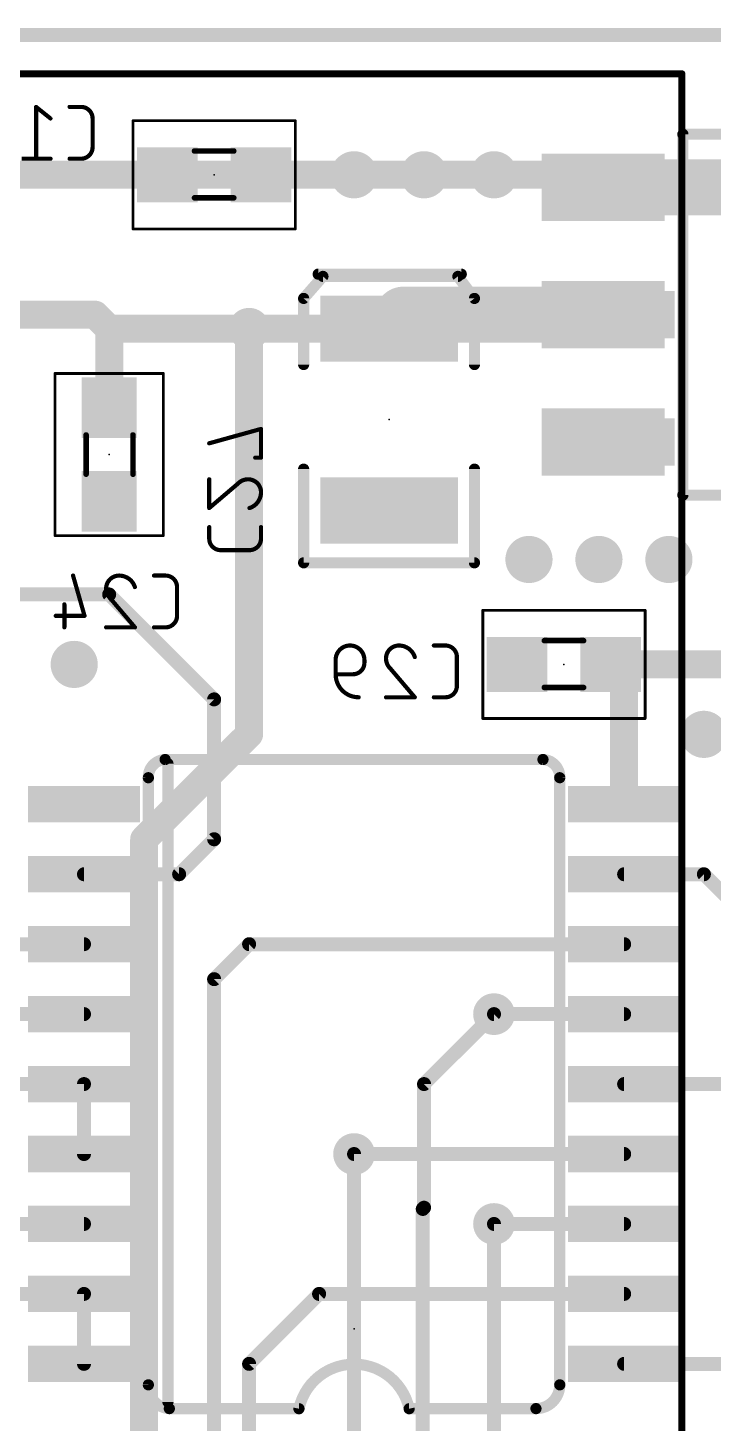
# Model space of a CAD drawing. Extents: x -10 to 79, y 9 to 113.
# Drawn here: x 44.88 to 57.32, y 87.82 to 113.16 of the extents above; entities that cross this region are included whole.
import ezdxf

# ---------------------------------------------------------------- set-up
doc = ezdxf.new("R2010")
doc.units = 0
for name, color, linetype in [('1', 12, 'CONTINUOUS'), ('16', 132, 'CONTINUOUS'), ('18', 110, 'CONTINUOUS'), ('20', 31, 'CONTINUOUS'), ('21', 253, 'CONTINUOUS'), ('22', 253, 'CONTINUOUS'), ('24', 53, 'CONTINUOUS'), ('26', 253, 'CONTINUOUS'), ('40', 132, 'CONTINUOUS'), ('52', 253, 'CONTINUOUS')]:
    doc.layers.add(name, color=color, linetype=linetype)

# ---------------------------------------------------------------- blocks, each defined once
blk = doc.blocks.new('RECT')
blk.add_solid([(-0.5, -0.5), (0.5, -0.5), (-0.5, 0.5), (0.5, 0.5)])
blk = doc.blocks.new('ROUNDV')
at = {"const_width": 0.5}
blk.add_lwpolyline([(0, -0.25, 1), (0, 0.25, 1), (0, -0.25)], format="xyb", dxfattribs=at)

msp = doc.modelspace()

# ---------------------------------------------------------------- linework, layer by layer
at = {"layer": '1'}
for points, const_width in [([(-10.16, 113.03), (78.74, 113.03)], 0.254), ([(41.91, 110.49), (53.34, 110.49)], 0.508), ([(48.895, 100.33), (48.895, 107.695)], 0.508), ([(48.895, 100.33), (46.99, 98.425)], 0.508), ([(46.99, 98.425), (46.99, 79.375)], 0.508), ([(53.34, 95.25), (52.07, 93.98)], 0.254), ([(52.07, 93.98), (52.07, 91.735)], 0.254), ([(50.8, 85.725), (50.8, 92.71)], 0.254), ([(52.07, 91.735), (52.0474, 91.7124)], 0.254), ([(52.0474, 91.7124), (52.0474, 82.5726)], 0.254), ([(53.34, 86.995), (53.34, 91.44)], 0.254)]:
    msp.add_lwpolyline(points, dxfattribs=dict(at, const_width=const_width))
for points, const_width in [([(53.34, 110.363, 1), (53.34, 110.617)], 0.254), ([(49.022, 107.695, 1), (48.768, 107.695)], 0.254), ([(48.9848, 100.2402, 1), (48.8052, 100.4198)], 0.254), ([(48.768, 100.33, 1), (49.022, 100.33)], 0.254), ([(47.117, 98.425, 1), (46.863, 98.425)], 0.254), ([(46.9002, 98.5148, 1), (47.0798, 98.3352)], 0.254), ([(53.3849, 95.2051, 1), (53.2951, 95.2949)], 0.127), ([(52.1335, 93.98, 1), (52.0065, 93.98)], 0.127), ([(52.0251, 94.0249, 1), (52.1149, 93.9351)], 0.127), ([(50.8635, 92.71, 1), (50.7365, 92.71)], 0.127), ([(52.1109, 91.7124, 1), (51.9839, 91.7124)], 0.127), ([(52.0025, 91.7573, 1), (52.0923, 91.6675)], 0.127), ([(52.0065, 91.735, 1), (52.1335, 91.735)], 0.127), ([(52.1149, 91.6901, 1), (52.0251, 91.7799)], 0.127), ([(53.4035, 91.44, 1), (53.2765, 91.44)], 0.127)]:
    msp.add_lwpolyline(points, format="xyb", dxfattribs=dict(at, const_width=const_width))
at = {"layer": '16'}
for points, const_width in [([(-10.16, 113.03), (78.74, 113.03)], 0.254), ([(49.11, 110.49), (50.8, 110.49)], 0.508), ([(50.8, 110.49), (52.07, 110.49)], 0.508), ([(52.07, 110.49), (53.34, 110.49)], 0.508), ([(53.34, 110.49), (55.0926, 110.49)], 0.508), ([(55.3212, 110.2614), (58.0136, 110.2614)], 1.016), ([(55.0926, 110.49), (55.3212, 110.2614)], 0.508), ([(51.435, 107.695), (51.69, 107.95)], 1.016), ([(51.69, 107.95), (55.3212, 107.95)], 1.016), ([(38.735, 107.95), (46.1, 107.95)], 0.508), ([(46.1, 107.95), (46.355, 107.695)], 0.508), ([(46.355, 106.26), (46.355, 107.695)], 0.508), ([(48.895, 107.695), (46.355, 107.695)], 0.508), ([(51.435, 107.695), (48.895, 107.695)], 0.508), ([(46.355, 102.87), (44.45, 102.87)], 0.254), ([(48.26, 100.965), (46.355, 102.87)], 0.254), ([(55.7022, 101.3578), (55.46, 101.6)], 0.508), ([(55.46, 101.6), (59.69, 101.6)], 0.508), ([(55.7022, 99.06), (55.7022, 101.3578)], 0.508), ([(48.26, 98.425), (48.26, 100.965)], 0.254), ([(47.625, 97.79), (48.26, 98.425)], 0.254), ([(45.8978, 97.79), (47.625, 97.79)], 0.254), ([(55.7022, 97.79), (57.15, 97.79)], 0.254), ([(57.15, 97.79), (58.42, 96.52)], 0.254), ([(43.815, 96.52), (45.8978, 96.52)], 0.254), ([(48.26, 95.885), (48.895, 96.52)], 0.254), ([(48.895, 96.52), (55.7022, 96.52)], 0.254), ([(48.26, 85.725), (48.26, 95.885)], 0.254), ([(45.8978, 95.25), (43.815, 95.25)], 0.254), ([(55.7022, 95.25), (53.34, 95.25)], 0.254), ([(45.8978, 93.98), (43.18, 93.98)], 0.254), ([(45.8978, 93.98), (45.8978, 92.71)], 0.254), ([(55.7022, 93.98), (58.42, 93.98)], 0.254), ([(50.8, 92.71), (55.7022, 92.71)], 0.254), ([(41.91, 91.44), (45.8978, 91.44)], 0.254), ([(53.34, 91.44), (55.7022, 91.44)], 0.254), ([(41.275, 90.17), (45.8978, 90.17)], 0.254), ([(45.8978, 90.17), (45.8978, 88.9)], 0.254), ([(50.165, 90.17), (48.895, 88.9)], 0.254), ([(55.7022, 90.17), (50.165, 90.17)], 0.254), ([(48.895, 88.9), (48.895, 86.995)], 0.254), ([(55.7022, 88.9), (68.58, 88.9)], 0.254)]:
    msp.add_lwpolyline(points, dxfattribs=dict(at, const_width=const_width))
for points, const_width in [([(49.11, 110.617, 1), (49.11, 110.363)], 0.254), ([(50.8, 110.617, 1), (50.8, 110.363)], 0.254), ([(50.8, 110.363, 1), (50.8, 110.617)], 0.254), ([(52.07, 110.617, 1), (52.07, 110.363)], 0.254), ([(52.07, 110.363, 1), (52.07, 110.617)], 0.254), ([(53.34, 110.617, 1), (53.34, 110.363)], 0.254), ([(53.34, 110.363, 1), (53.34, 110.617)], 0.254), ([(55.3212, 110.5154, 1), (55.3212, 110.0074)], 0.508), ([(55.1824, 110.5798, 1), (55.0028, 110.4002)], 0.254), ([(55.0926, 110.363, 1), (55.0926, 110.617)], 0.254), ([(55.2314, 110.1716, 1), (55.411, 110.3512)], 0.254), ([(51.69, 108.204, 1), (51.69, 107.696)], 0.508), ([(51.8696, 107.7704, 1), (51.5104, 108.1296)], 0.508), ([(55.3212, 107.696, 1), (55.3212, 108.204)], 0.508), ([(46.1898, 108.0398, 1), (46.0102, 107.8602)], 0.254), ([(46.1, 107.823, 1), (46.1, 108.077)], 0.254), ([(46.482, 107.695, 1), (46.228, 107.695)], 0.254), ([(46.355, 107.822, 1), (46.355, 107.568)], 0.254), ([(48.895, 107.822, 1), (48.895, 107.568)], 0.254), ([(48.895, 107.568, 1), (48.895, 107.822)], 0.254), ([(51.2554, 107.8746, 1), (51.6146, 107.5154)], 0.508), ([(51.435, 107.568, 1), (51.435, 107.822)], 0.254), ([(46.2652, 107.6052, 1), (46.4448, 107.7848)], 0.254), ([(46.228, 106.26, 1), (46.482, 106.26)], 0.254), ([(46.3999, 102.9149, 1), (46.3101, 102.8251)], 0.127), ([(46.355, 102.8065, 1), (46.355, 102.9335)], 0.127), ([(55.5498, 101.6898, 1), (55.3702, 101.5102)], 0.254), ([(55.46, 101.727, 1), (55.46, 101.473)], 0.254), ([(55.8292, 101.3578, 1), (55.5752, 101.3578)], 0.254), ([(55.6124, 101.268, 1), (55.792, 101.4476)], 0.254), ([(48.3235, 100.965, 1), (48.1965, 100.965)], 0.127), ([(48.2151, 100.9201, 1), (48.3049, 101.0099)], 0.127), ([(55.5752, 99.06, 1), (55.8292, 99.06)], 0.254), ([(48.3049, 98.3801, 1), (48.2151, 98.4699)], 0.127), ([(48.1965, 98.425, 1), (48.3235, 98.425)], 0.127), ([(45.8978, 97.8535, 1), (45.8978, 97.7265)], 0.127), ([(47.5801, 97.8349, 1), (47.6699, 97.7451)], 0.127), ([(47.625, 97.7265, 1), (47.625, 97.8535)], 0.127), ([(55.7022, 97.8535, 1), (55.7022, 97.7265)], 0.127), ([(57.1949, 97.8349, 1), (57.1051, 97.7451)], 0.127), ([(57.15, 97.7265, 1), (57.15, 97.8535)], 0.127), ([(45.8978, 96.4565, 1), (45.8978, 96.5835)], 0.127), ([(48.895, 96.5835, 1), (48.895, 96.4565)], 0.127), ([(48.9399, 96.4751, 1), (48.8501, 96.5649)], 0.127), ([(55.7022, 96.4565, 1), (55.7022, 96.5835)], 0.127), ([(48.3235, 95.885, 1), (48.1965, 95.885)], 0.127), ([(48.2151, 95.9299, 1), (48.3049, 95.8401)], 0.127), ([(45.8978, 95.1865, 1), (45.8978, 95.3135)], 0.127), ([(53.34, 95.3135, 1), (53.34, 95.1865)], 0.127), ([(55.7022, 95.1865, 1), (55.7022, 95.3135)], 0.127), ([(45.9613, 93.98, 1), (45.8343, 93.98)], 0.127), ([(45.8978, 93.9165, 1), (45.8978, 94.0435)], 0.127), ([(55.7022, 94.0435, 1), (55.7022, 93.9165)], 0.127), ([(45.8343, 92.71, 1), (45.9613, 92.71)], 0.127), ([(50.8, 92.7735, 1), (50.8, 92.6465)], 0.127), ([(55.7022, 92.6465, 1), (55.7022, 92.7735)], 0.127), ([(45.8978, 91.3765, 1), (45.8978, 91.5035)], 0.127), ([(53.34, 91.5035, 1), (53.34, 91.3765)], 0.127), ([(55.7022, 91.3765, 1), (55.7022, 91.5035)], 0.127), ([(45.9613, 90.17, 1), (45.8343, 90.17)], 0.127), ([(45.8978, 90.1065, 1), (45.8978, 90.2335)], 0.127), ([(50.165, 90.2335, 1), (50.165, 90.1065)], 0.127), ([(50.2099, 90.1251, 1), (50.1201, 90.2149)], 0.127), ([(55.7022, 90.1065, 1), (55.7022, 90.2335)], 0.127), ([(45.8343, 88.9, 1), (45.9613, 88.9)], 0.127), ([(48.9585, 88.9, 1), (48.8315, 88.9)], 0.127), ([(48.8501, 88.9449, 1), (48.9399, 88.8551)], 0.127), ([(55.7022, 88.9635, 1), (55.7022, 88.8365)], 0.127)]:
    msp.add_lwpolyline(points, format="xyb", dxfattribs=dict(at, const_width=const_width))
at = {"layer": '20', "const_width": 0.254}
msp.add_lwpolyline([(-10.16, 113.03), (78.74, 113.03)], dxfattribs=at)
at = {"layer": '21', "const_width": 0.127}
for points in [[(2.94, 112.324), (56.75, 112.324)], [(56.75, 112.324), (56.75, 35.25)]]:
    msp.add_lwpolyline(points, dxfattribs=at)
at = {"layer": '21', "const_width": 0.0635}
for points in [[(56.7818, 112.324, 1), (56.7182, 112.324)], [(56.75, 112.2923, 1), (56.75, 112.3558)]]:
    msp.add_lwpolyline(points, format="xyb", dxfattribs=at)
at = {"layer": '22', "const_width": 0.2032}
for points in [[(60.071, 111.2266), (56.769, 111.2266)], [(56.769, 111.2266), (56.769, 104.6734)], [(52.746, 108.686), (50.149, 108.686)], [(56.769, 104.6734), (60.071, 104.6734)], [(47.371, 99.8728), (54.229, 99.8728)], [(47.4218, 88.208), (47.4218, 99.7966)], [(47.0662, 88.519), (47.0662, 99.5426)], [(54.5338, 99.5426), (54.5338, 88.519)], [(49.8, 88.085), (47.4472, 88.0872)], [(54.102, 88.0872), (51.8, 88.085)]]:
    msp.add_lwpolyline(points, dxfattribs=at)
at = {"layer": '22'}
for points, const_width in [([(56.769, 111.2774, 1), (56.769, 111.1758)], 0.1016), ([(56.8198, 111.2266, 1), (56.7182, 111.2266)], 0.1016), ([(50.149, 108.7368, 1), (50.149, 108.6352)], 0.1016), ([(52.746, 108.6352, 1), (52.746, 108.7368)], 0.1016), ([(56.769, 104.7242, 1), (56.769, 104.6226)], 0.1016), ([(56.7182, 104.6734, 1), (56.8198, 104.6734)], 0.1016), ([(47.371, 99.8728, 0.4146), (47.0662, 99.5426)], 0.2032), ([(47.371, 99.9236, 1), (47.371, 99.822)], 0.1016), ([(47.373, 99.822, 1), (47.369, 99.9236)], 0.1016), ([(47.4726, 99.7966, 1), (47.371, 99.7966)], 0.1016), ([(54.5338, 99.5426, 0.4146), (54.229, 99.8728)], 0.2032), ([(54.231, 99.9236, 1), (54.227, 99.822)], 0.1016), ([(54.229, 99.822, 1), (54.229, 99.9236)], 0.1016), ([(47.117, 99.5426, 1), (47.0154, 99.5426)], 0.1016), ([(47.0154, 99.5405, 1), (47.117, 99.5447)], 0.1016), ([(54.5846, 99.5426, 1), (54.483, 99.5426)], 0.1016), ([(54.483, 99.5447, 1), (54.5846, 99.5405)], 0.1016), ([(51.8, 88.085, 0.8094), (49.8, 88.085)], 0.2032), ([(47.0662, 88.519, 0.4142), (47.4472, 88.0872)], 0.2032), ([(47.0154, 88.519, 1), (47.117, 88.519)], 0.1016), ([(47.1169, 88.5158, 1), (47.0155, 88.5222)], 0.1016), ([(54.102, 88.0872, 0.4142), (54.5338, 88.519)], 0.2032), ([(54.5846, 88.519, 1), (54.483, 88.519)], 0.1016), ([(54.483, 88.519, 1), (54.5846, 88.519)], 0.1016), ([(47.371, 88.208, 1), (47.4726, 88.208)], 0.1016), ([(47.4472, 88.138, 1), (47.4472, 88.0364)], 0.1016), ([(47.444, 88.0365, 1), (47.4504, 88.1379)], 0.1016), ([(49.8, 88.0342, 1), (49.8, 88.1358)], 0.1016), ([(51.8, 88.1358, 1), (51.8, 88.0342)], 0.1016), ([(54.102, 88.138, 1), (54.102, 88.0364)], 0.1016), ([(54.102, 88.0364, 1), (54.102, 88.138)], 0.1016), ([(49.7503, 88.0956, 1), (49.8497, 88.0744)], 0.1016), ([(51.7503, 88.0744, 1), (51.8497, 88.0956)], 0.1016)]:
    msp.add_lwpolyline(points, format="xyb", dxfattribs=dict(at, const_width=const_width))
at = {"layer": '24'}
for p in [(48.26, 110.49), (51.435, 106.045), (46.355, 105.41), (54.61, 101.6), (50.8, 89.535)]:
    msp.add_point(p, dxfattribs=at)
at = {"layer": '26', "const_width": 0.0762}
for points in [[(45.2896, 111.5131), (45.0286, 111.7219)], [(45.0286, 111.7219), (45.0286, 110.7821)], [(45.8453, 111.7219), (45.6365, 111.7219)], [(46.0542, 110.9909), (46.0542, 111.5131)], [(45.2896, 110.7821), (44.7675, 110.7821)], [(45.6365, 110.7821), (45.8453, 110.7821)], [(49.1109, 105.8755), (48.1711, 105.6145)], [(49.1109, 105.3534), (49.1109, 105.8755)], [(49.0065, 105.3534), (49.1109, 105.3534)], [(48.1711, 104.439), (48.1711, 104.9611)], [(48.6932, 104.8828), (48.1711, 104.439)], [(48.1711, 104.0922), (48.1711, 103.8833)], [(49.1109, 103.8833), (49.1109, 104.0922)], [(48.3799, 103.6745), (48.9021, 103.6745)], [(45.6991, 103.2129), (45.9079, 102.4819)], [(47.3781, 103.2129), (47.1692, 103.2129)], [(47.5869, 102.4819), (47.5869, 103.0041)], [(45.5425, 102.6908), (45.5425, 102.2731)], [(46.3785, 102.7952), (46.8223, 102.2731)], [(45.9079, 102.4819), (45.3858, 102.4819)], [(46.8223, 102.2731), (46.3002, 102.2731)], [(47.1692, 102.2731), (47.3781, 102.2731)], [(52.4581, 101.9429), (52.2492, 101.9429)], [(50.4658, 101.6818), (50.4658, 101.4208)], [(50.9879, 101.6296), (50.9879, 101.6818)], [(52.6669, 101.2119), (52.6669, 101.7341)], [(50.4658, 101.4208), (50.7791, 101.4208)], [(51.4585, 101.5252), (51.9023, 101.0031)], [(51.9023, 101.0031), (51.3802, 101.0031)], [(52.2492, 101.0031), (52.4581, 101.0031)]]:
    msp.add_lwpolyline(points, dxfattribs=at)
at = {"layer": '26'}
for points, const_width in [([(45.0405, 111.7368, 1), (45.0167, 111.707)], 0.0381), ([(45.0476, 111.7219, 1), (45.0095, 111.7219)], 0.0381), ([(45.6365, 111.7409, 1), (45.6365, 111.7029)], 0.0381), ([(46.0542, 111.5131, 0.4142), (45.8453, 111.7219)], 0.0762), ([(45.8453, 111.7409, 1), (45.8453, 111.7028)], 0.0381), ([(45.8453, 111.7029, 1), (45.8453, 111.7409)], 0.0381), ([(45.2777, 111.4982, 1), (45.3015, 111.5279)], 0.0381), ([(46.0732, 111.5131, 1), (46.0351, 111.5131)], 0.0381), ([(46.0351, 111.5131, 1), (46.0732, 111.5131)], 0.0381), ([(45.8453, 110.7821, 0.4142), (46.0542, 110.9909)], 0.0762), ([(46.0732, 110.9909, 1), (46.0351, 110.9909)], 0.0381), ([(46.0351, 110.9909, 1), (46.0732, 110.9909)], 0.0381), ([(45.0095, 110.7821, 1), (45.0476, 110.7821)], 0.0381), ([(45.2896, 110.7631, 1), (45.2896, 110.8011)], 0.0381), ([(45.6365, 110.8011, 1), (45.6365, 110.7631)], 0.0381), ([(45.8453, 110.8011, 1), (45.8453, 110.7631)], 0.0381), ([(45.8453, 110.7631, 1), (45.8453, 110.8011)], 0.0381), ([(49.13, 105.8755, 1), (49.0919, 105.8755)], 0.0381), ([(49.116, 105.8572, 1), (49.1058, 105.8939)], 0.0381), ([(48.166, 105.6328, 1), (48.1762, 105.5961)], 0.0381), ([(49.0065, 105.3725, 1), (49.0065, 105.3344)], 0.0381), ([(49.1109, 105.3344, 1), (49.1109, 105.3725)], 0.0381), ([(49.0919, 105.3534, 1), (49.13, 105.3534)], 0.0381), ([(48.1902, 104.9611, 1), (48.1521, 104.9611)], 0.0381), ([(48.876, 104.9611, 0.2052), (48.6932, 104.8828)], 0.0762), ([(48.6794, 104.896, 1), (48.707, 104.8697)], 0.0381), ([(48.7055, 104.8683, 1), (48.6809, 104.8973)], 0.0381), ([(49.1109, 104.7262, 0.4142), (48.876, 104.9611)], 0.0762), ([(48.876, 104.9802, 1), (48.876, 104.9421)], 0.0381), ([(48.876, 104.9421, 1), (48.8759, 104.9802)], 0.0381), ([(48.9021, 104.439, 0.3252), (49.1109, 104.7262)], 0.0762), ([(49.1299, 104.7262, 1), (49.0919, 104.7262)], 0.0381), ([(49.0919, 104.7262, 1), (49.13, 104.7262)], 0.0381), ([(48.1588, 104.4535, 1), (48.1834, 104.4245)], 0.0381), ([(48.1521, 104.439, 1), (48.1902, 104.439)], 0.0381), ([(48.8962, 104.4572, 1), (48.9079, 104.4209)], 0.0381), ([(48.1902, 104.0922, 1), (48.1521, 104.0922)], 0.0381), ([(49.13, 104.0922, 1), (49.0919, 104.0922)], 0.0381), ([(48.1711, 103.8833, 0.4142), (48.3799, 103.6745)], 0.0762), ([(48.1902, 103.8833, 1), (48.1521, 103.8833)], 0.0381), ([(48.1521, 103.8833, 1), (48.1902, 103.8833)], 0.0381), ([(48.9021, 103.6745, 0.4142), (49.1109, 103.8833)], 0.0762), ([(49.1299, 103.8833, 1), (49.0919, 103.8833)], 0.0381), ([(49.0919, 103.8833, 1), (49.13, 103.8833)], 0.0381), ([(48.3799, 103.6935, 1), (48.3799, 103.6554)], 0.0381), ([(48.3799, 103.6554, 1), (48.3799, 103.6935)], 0.0381), ([(48.9021, 103.6935, 1), (48.9021, 103.6554)], 0.0381), ([(48.9021, 103.6554, 1), (48.9021, 103.6935)], 0.0381), ([(45.7174, 103.2181, 1), (45.6808, 103.2077)], 0.0381), ([(46.5352, 103.2129, 0.4142), (46.3002, 102.978)], 0.0762), ([(46.8223, 103.0041, 0.3252), (46.5352, 103.2129)], 0.0762), ([(46.5352, 103.2319, 1), (46.5352, 103.1939)], 0.0381), ([(46.5352, 103.1939, 1), (46.5352, 103.2319)], 0.0381), ([(47.1692, 103.2319, 1), (47.1692, 103.1939)], 0.0381), ([(47.5869, 103.0041, 0.4142), (47.3781, 103.2129)], 0.0762), ([(47.3781, 103.2319, 1), (47.3781, 103.1938)], 0.0381), ([(47.3781, 103.1939, 1), (47.3781, 103.2319)], 0.0381), ([(46.3002, 102.978, 0.2053), (46.3785, 102.7952)], 0.0762), ([(46.3193, 102.978, 1), (46.2812, 102.9779)], 0.0381), ([(46.2812, 102.978, 1), (46.3193, 102.978)], 0.0381), ([(46.8042, 102.9982, 1), (46.8405, 103.0099)], 0.0381), ([(47.6059, 103.0041, 1), (47.5678, 103.0041)], 0.0381), ([(47.5678, 103.0041, 1), (47.6059, 103.0041)], 0.0381), ([(45.5615, 102.6908, 1), (45.5234, 102.6908)], 0.0381), ([(46.3931, 102.8075, 1), (46.364, 102.7829)], 0.0381), ([(46.3654, 102.7814, 1), (46.3917, 102.809)], 0.0381), ([(45.3858, 102.501, 1), (45.3858, 102.4629)], 0.0381), ([(45.8896, 102.4767, 1), (45.9263, 102.4872)], 0.0381), ([(45.9079, 102.4629, 1), (45.9079, 102.501)], 0.0381), ([(47.3781, 102.2731, 0.4142), (47.5869, 102.4819)], 0.0762), ([(47.6059, 102.4819, 1), (47.5678, 102.4819)], 0.0381), ([(47.5678, 102.4819, 1), (47.6059, 102.4819)], 0.0381), ([(45.5234, 102.2731, 1), (45.5615, 102.2731)], 0.0381), ([(46.3002, 102.2921, 1), (46.3002, 102.2541)], 0.0381), ([(46.8078, 102.2608, 1), (46.8368, 102.2854)], 0.0381), ([(46.8223, 102.2541, 1), (46.8223, 102.2921)], 0.0381), ([(47.1692, 102.2921, 1), (47.1692, 102.2541)], 0.0381), ([(47.3781, 102.2921, 1), (47.3781, 102.2541)], 0.0381), ([(47.3781, 102.2541, 1), (47.3781, 102.2921)], 0.0381), ([(50.9879, 101.6818, 1), (50.4658, 101.6818)], 0.0762), ([(51.6152, 101.9429, 0.4142), (51.3802, 101.708)], 0.0762), ([(51.9023, 101.7341, 0.3252), (51.6152, 101.9429)], 0.0762), ([(51.6152, 101.9619, 1), (51.6152, 101.9239)], 0.0381), ([(51.6152, 101.9239, 1), (51.6152, 101.962)], 0.0381), ([(52.2492, 101.962, 1), (52.2492, 101.9239)], 0.0381), ([(52.6669, 101.7341, 0.4142), (52.4581, 101.9429)], 0.0762), ([(52.4581, 101.9619, 1), (52.4581, 101.9238)], 0.0381), ([(52.4581, 101.9239, 1), (52.4581, 101.962)], 0.0381), ([(50.4849, 101.6818, 1), (50.4468, 101.6818)], 0.0381), ([(50.4468, 101.6818, 1), (50.4849, 101.6818)], 0.0381), ([(50.7791, 101.4208, 0.4142), (50.9879, 101.6296)], 0.0762), ([(51.007, 101.6818, 1), (50.9689, 101.6818)], 0.0381), ([(50.9689, 101.6818, 1), (51.007, 101.6818)], 0.0381), ([(51.007, 101.6296, 1), (50.9689, 101.6296)], 0.0381), ([(50.9689, 101.6296, 1), (51.007, 101.6296)], 0.0381), ([(51.3802, 101.708, 0.2053), (51.4585, 101.5252)], 0.0762), ([(51.3993, 101.708, 1), (51.3612, 101.7079)], 0.0381), ([(51.3612, 101.708, 1), (51.3993, 101.708)], 0.0381), ([(51.8842, 101.7282, 1), (51.9205, 101.7399)], 0.0381), ([(52.686, 101.7341, 1), (52.6479, 101.7341)], 0.0381), ([(52.6479, 101.7341, 1), (52.686, 101.7341)], 0.0381), ([(50.4658, 101.4208, 0.4142), (50.8835, 101.0031)], 0.0762), ([(50.4658, 101.4398, 1), (50.4658, 101.4017)], 0.0381), ([(50.4849, 101.4208, 1), (50.4468, 101.4208)], 0.0381), ([(50.4468, 101.4208, 1), (50.4849, 101.4208)], 0.0381), ([(50.7791, 101.4398, 1), (50.7791, 101.4017)], 0.0381), ([(50.7791, 101.4017, 1), (50.7791, 101.4398)], 0.0381), ([(51.4731, 101.5375, 1), (51.444, 101.5129)], 0.0381), ([(51.4454, 101.5114, 1), (51.4717, 101.539)], 0.0381), ([(52.4581, 101.0031, 0.4142), (52.6669, 101.2119)], 0.0762), ([(52.686, 101.2119, 1), (52.6479, 101.2119)], 0.0381), ([(52.6479, 101.2119, 1), (52.686, 101.2119)], 0.0381), ([(50.8835, 100.9841, 1), (50.8835, 101.0221)], 0.0381), ([(51.3802, 101.0221, 1), (51.3802, 100.9841)], 0.0381), ([(51.8878, 100.9908, 1), (51.9168, 101.0154)], 0.0381), ([(51.9023, 100.9841, 1), (51.9023, 101.0221)], 0.0381), ([(52.2492, 101.0221, 1), (52.2492, 100.9841)], 0.0381), ([(52.4581, 101.0221, 1), (52.4581, 100.9841)], 0.0381), ([(52.4581, 100.9841, 1), (52.4581, 101.0221)], 0.0381)]:
    msp.add_lwpolyline(points, format="xyb", dxfattribs=dict(at, const_width=const_width))
at = {"layer": '40', "const_width": 0.0508}
for points in [[(49.733, 111.473), (46.787, 111.473)], [(46.787, 111.473), (46.787, 109.507)], [(49.733, 109.507), (49.733, 111.473)], [(46.787, 109.507), (49.733, 109.507)], [(47.338, 106.883), (45.372, 106.883)], [(45.372, 106.883), (45.372, 103.937)], [(47.338, 103.937), (47.338, 106.883)], [(45.372, 103.937), (47.338, 103.937)], [(56.083, 102.583), (53.137, 102.583)], [(53.137, 102.583), (53.137, 100.617)], [(56.083, 100.617), (56.083, 102.583)], [(53.137, 100.617), (56.083, 100.617)]]:
    msp.add_lwpolyline(points, dxfattribs=at)
at = {"layer": '40', "const_width": 0.0254}
for points in [[(46.787, 111.4857, 1), (46.787, 111.4603)], [(46.7997, 111.473, 1), (46.7743, 111.473)], [(49.7457, 111.473, 1), (49.7203, 111.473)], [(49.733, 111.4603, 1), (49.733, 111.4857)], [(46.787, 109.5197, 1), (46.787, 109.4943)], [(46.7743, 109.507, 1), (46.7997, 109.507)], [(49.7203, 109.507, 1), (49.7457, 109.507)], [(49.733, 109.4943, 1), (49.733, 109.5197)], [(45.372, 106.8957, 1), (45.372, 106.8703)], [(45.3847, 106.883, 1), (45.3593, 106.883)], [(47.3507, 106.883, 1), (47.3253, 106.883)], [(47.338, 106.8703, 1), (47.338, 106.8957)], [(45.372, 103.9497, 1), (45.372, 103.9243)], [(45.3593, 103.937, 1), (45.3847, 103.937)], [(47.3253, 103.937, 1), (47.3507, 103.937)], [(47.338, 103.9243, 1), (47.338, 103.9497)], [(53.137, 102.5957, 1), (53.137, 102.5703)], [(53.1497, 102.583, 1), (53.1243, 102.583)], [(56.0957, 102.583, 1), (56.0703, 102.583)], [(56.083, 102.5703, 1), (56.083, 102.5957)], [(53.137, 100.6297, 1), (53.137, 100.6043)], [(53.1243, 100.617, 1), (53.1497, 100.617)], [(56.0703, 100.617, 1), (56.0957, 100.617)], [(56.083, 100.6043, 1), (56.083, 100.6297)]]:
    msp.add_lwpolyline(points, format="xyb", dxfattribs=at)
at = {"layer": '52'}
for points, const_width in [([(48.616, 110.922), (47.904, 110.922)], 0.1016), ([(48.616, 110.071), (47.904, 110.071)], 0.1016), ([(49.885, 108.245), (50.235, 108.645)], 0.2032), ([(50.235, 108.645), (52.685, 108.645)], 0.2032), ([(52.685, 108.645), (52.985, 108.245)], 0.2032), ([(49.885, 107.045), (49.885, 108.245)], 0.2032), ([(52.985, 108.245), (52.985, 107.045)], 0.2032), ([(45.936, 105.054), (45.936, 105.766)], 0.1016), ([(46.787, 105.054), (46.787, 105.766)], 0.1016), ([(49.885, 105.145), (49.885, 103.445)], 0.2032), ([(52.985, 103.445), (52.985, 105.145)], 0.2032), ([(49.885, 103.445), (52.985, 103.445)], 0.2032), ([(54.966, 102.032), (54.254, 102.032)], 0.1016), ([(54.966, 101.181), (54.254, 101.181)], 0.1016)]:
    msp.add_lwpolyline(points, dxfattribs=dict(at, const_width=const_width))
for points, const_width in [([(47.904, 110.9474, 1), (47.904, 110.8966)], 0.0508), ([(48.616, 110.8966, 1), (48.616, 110.9474)], 0.0508), ([(47.904, 110.0964, 1), (47.904, 110.0456)], 0.0508), ([(48.616, 110.0456, 1), (48.616, 110.0964)], 0.0508), ([(50.235, 108.6958, 1), (50.235, 108.5942)], 0.1016), ([(50.2732, 108.6115, 1), (50.1968, 108.6785)], 0.1016), ([(52.7256, 108.6755, 1), (52.6444, 108.6145)], 0.1016), ([(52.685, 108.5942, 1), (52.685, 108.6958)], 0.1016), ([(49.9358, 108.245, 1), (49.8342, 108.245)], 0.1016), ([(49.8468, 108.2785, 1), (49.9232, 108.2115)], 0.1016), ([(53.0358, 108.245, 1), (52.9342, 108.245)], 0.1016), ([(52.9444, 108.2145, 1), (53.0256, 108.2755)], 0.1016), ([(49.8342, 107.045, 1), (49.9358, 107.045)], 0.1016), ([(52.9342, 107.045, 1), (53.0358, 107.045)], 0.1016), ([(45.9614, 105.766, 1), (45.9106, 105.766)], 0.0508), ([(46.8124, 105.766, 1), (46.7616, 105.766)], 0.0508), ([(49.9358, 105.145, 1), (49.8342, 105.145)], 0.1016), ([(53.0358, 105.145, 1), (52.9342, 105.145)], 0.1016), ([(45.9106, 105.054, 1), (45.9614, 105.054)], 0.0508), ([(46.7616, 105.054, 1), (46.8124, 105.054)], 0.0508), ([(49.885, 103.4958, 1), (49.885, 103.3942)], 0.1016), ([(49.8342, 103.445, 1), (49.9358, 103.445)], 0.1016), ([(52.9342, 103.445, 1), (53.0358, 103.445)], 0.1016), ([(52.985, 103.3942, 1), (52.985, 103.4958)], 0.1016), ([(54.254, 102.0574, 1), (54.254, 102.0066)], 0.0508), ([(54.966, 102.0066, 1), (54.966, 102.0574)], 0.0508), ([(54.254, 101.2064, 1), (54.254, 101.1556)], 0.0508), ([(54.966, 101.1556, 1), (54.966, 101.2064)], 0.0508)]:
    msp.add_lwpolyline(points, format="xyb", dxfattribs=dict(at, const_width=const_width))

# ---------------------------------------------------------------- block references
at = {"layer": '16', "xscale": 1.1}
for p, rotation in [((47.41, 110.49), 180), ((49.11, 110.49), 180), ((46.355, 106.26), 90), ((46.355, 104.56), 90), ((53.76, 101.6), 180), ((55.46, 101.6), 180)]:
    msp.add_blockref('RECT', p, dxfattribs=dict(at, rotation=rotation))
at = {"layer": '16', "rotation": 90}
for p, xscale, yscale in [((55.3212, 110.2614), 1.2192, 2.2352), ((55.3212, 107.95), 1.2192, 2.2352), ((55.3212, 105.6386), 1.2192, 2.2352), ((45.8978, 99.06), 0.6604, 2.032), ((55.7022, 99.06), 0.6604, 2.032), ((45.8978, 97.79), 0.6604, 2.032), ((55.7022, 97.79), 0.6604, 2.032), ((45.8978, 96.52), 0.6604, 2.032), ((55.7022, 96.52), 0.6604, 2.032), ((45.8978, 95.25), 0.6604, 2.032), ((55.7022, 95.25), 0.6604, 2.032), ((45.8978, 93.98), 0.6604, 2.032), ((55.7022, 93.98), 0.6604, 2.032), ((45.8978, 92.71), 0.6604, 2.032), ((55.7022, 92.71), 0.6604, 2.032), ((45.8978, 91.44), 0.6604, 2.032), ((55.7022, 91.44), 0.6604, 2.032), ((45.8978, 90.17), 0.6604, 2.032), ((55.7022, 90.17), 0.6604, 2.032), ((45.8978, 88.9), 0.6604, 2.032), ((55.7022, 88.9), 0.6604, 2.032)]:
    msp.add_blockref('RECT', p, dxfattribs=dict(at, xscale=xscale, yscale=yscale))
at = {"layer": '16', "xscale": 2.5, "yscale": 1.2}
for p in [(51.435, 107.695), (51.435, 104.395)]:
    msp.add_blockref('RECT', p, dxfattribs=at)
at = {"layer": '18'}
for p, xscale, yscale in [((50.8, 110.49), 0.8564, 0.8564), ((50.8, 110.49), 0.8564, 0.8564), ((52.07, 110.49), 0.8564, 0.8564), ((52.07, 110.49), 0.8564, 0.8564), ((53.34, 110.49), 0.8564, 0.8564), ((53.34, 110.49), 0.8564, 0.8564), ((48.895, 107.695), 0.7564, 0.7564), ((48.895, 107.695), 0.7564, 0.7564), ((53.975, 103.505), 0.8564, 0.8564), ((53.975, 103.505), 0.8564, 0.8564), ((55.245, 103.505), 0.8564, 0.8564), ((55.245, 103.505), 0.8564, 0.8564), ((56.515, 103.505), 0.8564, 0.8564), ((56.515, 103.505), 0.8564, 0.8564), ((45.72, 101.6), 0.8564, 0.8564), ((45.72, 101.6), 0.8564, 0.8564), ((57.15, 100.33), 0.8564, 0.8564), ((57.15, 100.33), 0.8564, 0.8564), ((53.34, 95.25), 0.7564, 0.7564), ((53.34, 95.25), 0.7564, 0.7564), ((50.8, 92.71), 0.7564, 0.7564), ((50.8, 92.71), 0.7564, 0.7564), ((53.34, 91.44), 0.7564, 0.7564), ((53.34, 91.44), 0.7564, 0.7564)]:
    msp.add_blockref('ROUNDV', p, dxfattribs=dict(at, xscale=xscale, yscale=yscale))
at = {"layer": '52'}
for p, xscale, yscale, rotation in [((47.6798, 110.4951), 0.5001, 0.95, 180), ((48.8482, 110.4951), 0.5001, 0.95, 180), ((55.6895, 110.2614), 0.8636, 1.8542, 90), ((55.6895, 110.2614), 0.8636, 1.8542, 90), ((55.6895, 107.95), 0.8636, 1.8542, 90), ((55.6895, 107.95), 0.8636, 1.8542, 90), ((46.3601, 105.9903), 0.5001, 0.95, 90), ((55.6895, 105.6386), 0.8636, 1.8542, 90), ((55.6895, 105.6386), 0.8636, 1.8542, 90), ((46.3601, 104.8219), 0.5001, 0.95, 90), ((54.0297, 101.6051), 0.5001, 0.95, 180), ((55.1982, 101.6051), 0.5001, 0.95, 180)]:
    msp.add_blockref('RECT', p, dxfattribs=dict(at, xscale=xscale, yscale=yscale, rotation=rotation))

doc.saveas('drawing.dxf')
